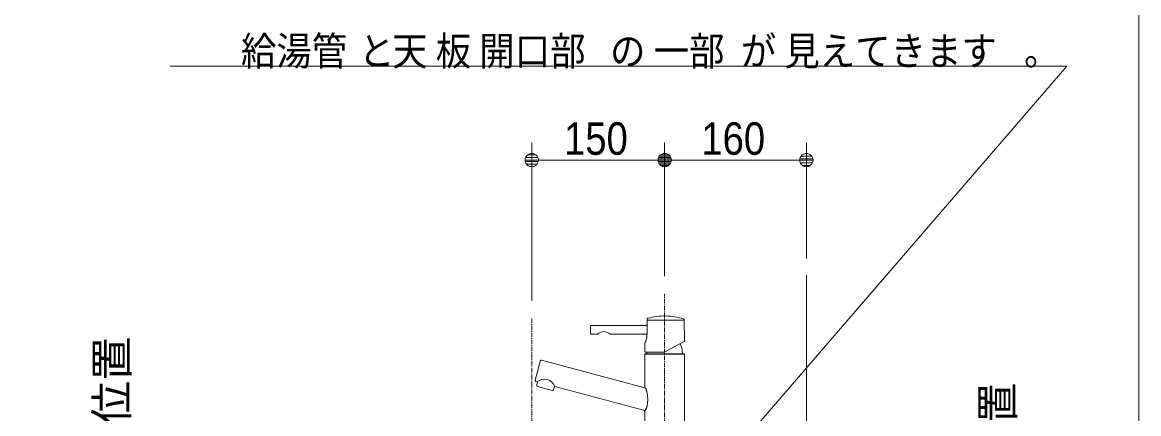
# Model space of a CAD drawing. Units: millimetres, scale not verified. Extents: x -6062 to 6062, y -3045 to 3045.
# Drawn here: x 953 to 2212, y -1226 to -784 of the extents above; entities that cross this region are included whole.
import ezdxf
from ezdxf.enums import TextEntityAlignment as Align

# ---------------------------------------------------------------- set-up
doc = ezdxf.new("R2010")
doc.units = ezdxf.units.MM
doc.header["$LTSCALE"] = 20
doc.linetypes.add('CHAIN1', pattern=[8, 5, -1, 1, -1])
for name, color, linetype, lineweight in [('0-0_1図面枠', 7, 'Continuous', 9), ('0-1_4給排水', 7, 'Continuous', 9), ('0-2_2寸法-2', 7, 'Continuous', 9), ('0-3_0', 7, 'Continuous', 9), ('0-4_2寸法-1', 7, 'Continuous', 9), ('0-6_5ボウル・キャビネット', 7, 'Continuous', 9), ('0-7_2寸法-3', 7, 'Continuous', 9)]:
    doc.layers.add(name, color=color, linetype=linetype, lineweight=lineweight)
doc.styles.add('ＭＳ ゴシック', font='')
doc.styles.add('ＭＳ Ｐゴシック', font='')
doc.styles.get('ＭＳ ゴシック').set_extended_font_data('MS Gothic')
doc.styles.get('ＭＳ Ｐゴシック').set_extended_font_data('MS PGothic')

# ---------------------------------------------------------------- blocks, each defined once
blk = doc.blocks.new('グループ-2')
at = {"layer": '0-0_1図面枠'}
blk.add_lwpolyline([(-80000, 55400), (80000, 55400), (80000, -55400), (-80000, -55400)], close=True, dxfattribs=at)
blk = doc.blocks.new('図面枠')
at = {"layer": '0-0_1図面枠'}
blk.add_blockref('グループ-2', (0, 0), dxfattribs=at)
blk = doc.blocks.new('グループ-5')
at = {"layer": '0-1_4給排水', "linetype": 'CHAIN1'}
blk.add_line((66300, -22380), (66300, -34020), dxfattribs=at)
blk = doc.blocks.new('_Dot')
at = {"layer": '0-3_0'}
for p, q in [((-10, 0), (-20, 0)), ((9.78, 2), (-9.78, 2)), ((7.99, 6), (-7.99, 6)), ((9.16, -3.98), (-9.16, -3.98)), ((6, -7.98), (-6, -7.98))]:
    blk.add_line(p, q, dxfattribs=at)
for points in [[(10, 0), (9.92, 1.25), (9.69, 2.49), (9.3, 3.68), (8.76, 4.82), (8.09, 5.88), (7.29, 6.85), (6.37, 7.71), (5.36, 8.44), (4.26, 9.05), (3.09, 9.51), (1.87, 9.82), (0.63, 9.98), (-0.63, 9.98), (-1.87, 9.82), (-3.09, 9.51), (-4.26, 9.05), (-5.36, 8.44), (-6.37, 7.71), (-7.29, 6.85), (-8.09, 5.88), (-8.76, 4.82), (-9.3, 3.68), (-9.69, 2.49), (-9.92, 1.25), (-10, 0), (0, 0)], [(-10, 0), (-9.92, -1.25), (-9.69, -2.49), (-9.3, -3.68), (-8.76, -4.82), (-8.09, -5.88), (-7.29, -6.85), (-6.37, -7.71), (-5.36, -8.44), (-4.26, -9.05), (-3.09, -9.51), (-1.87, -9.82), (-0.63, -9.98), (0.63, -9.98), (1.87, -9.82), (3.09, -9.51), (4.26, -9.05), (5.36, -8.44), (6.37, -7.71), (7.29, -6.85), (8.09, -5.88), (8.76, -4.82), (9.3, -3.68), (9.69, -2.49), (9.92, -1.25), (10, 0), (0, 0)]]:
    blk.add_lwpolyline(points, close=True, dxfattribs=at)
blk = doc.blocks.new('グループ-49')
at = {"layer": '0-1_4給排水', "linetype": 'CHAIN1'}
blk.add_line((69300, -26200), (69300, -21820), dxfattribs=at)
at = {"layer": '0-1_4給排水'}
for p, q in [((69738.7, -22415.3), (68906.7, -22415.3)), ((67625.5, -22555.3), (67625.5, -22715.3)), ((68905, -22535.3), (68902.3, -22733.2)), ((67645.5, -22735.3), (67782.6, -22735.3)), ((68068.3, -22735.3), (68902.2, -22735.3)), ((69300.9, -23134.2), (69740, -22900.7)), ((68848.7, -22945.1), (68848.7, -23115.3)), ((68868.7, -23135.3), (69296.2, -23135.3)), ((68895.1, -23180), (68899, -23135.3)), ((69704.9, -23180), (69698.5, -23106.5)), ((66494.7, -23330.8), (66375.7, -23775.1)), ((69750, -23186), (68850, -23186)), ((66432.9, -23916.8), (66757.5, -24003.7))]:
    blk.add_line(p, q, dxfattribs=at)
for points in [[(68906.7, -22392.1), (68906.7, -22415.3), (68905, -22535.3), (67645.5, -22535.3)], [(69745.3, -22891.7), (69738.7, -22415.3), (69738.7, -22406.5)], [(69750, -24856.1), (69750, -23186), (69744, -23180), (69300, -23180), (68856, -23180), (68850, -23186), (68850, -23941.2), (66519.2, -23316.6)], [(66389.8, -23799.6), (66423.6, -23808.7), (66430.4, -23810.5), (66411.7, -23880)], [(66794.2, -23982.5), (66812.9, -23913), (66819.6, -23914.8), (68850, -24458.8), (68850, -25387.6)], [(68847.5, -24458.1), (68850.4, -24457.9), (68853.7, -24456.8), (68857, -24454.9), (68860.3, -24452.2), (68863.6, -24448.6), (68866.9, -24444.3), (68870.3, -24439.1), (68873.6, -24433.1), (68877, -24426.3), (68880.3, -24418.7), (68883.7, -24410.3), (68887.1, -24401.1), (68890.4, -24391), (68893.7, -24380.5), (68896.8, -24369.8), (68899.6, -24359), (68902.3, -24348), (68904.7, -24336.9), (68907, -24325.7), (68909, -24314.3), (68910.8, -24302.8), (68912.4, -24291.1), (68913.8, -24279.3), (68914.9, -24267.3), (68915.9, -24255.2), (68916.7, -24243), (68917.2, -24230.6), (68917.5, -24218.1), (68917.7, -24205.5), (68917.6, -24193), (68917.3, -24180.5), (68916.8, -24168), (68916, -24155.5), (68915.1, -24143.1), (68913.9, -24130.7), (68912.6, -24118.3), (68911, -24105.9), (68909.2, -24093.6), (68907.2, -24081.3)], [(68907.2, -24081.3), (68905, -24069.1), (68902.5, -24056.8), (68899.9, -24044.6), (68897, -24032.4), (68894, -24020.7), (68891, -24009.7), (68888, -23999.6), (68885, -23990.3), (68881.9, -23981.7), (68878.8, -23974), (68875.7, -23967.1), (68872.6, -23961.1), (68869.4, -23955.8), (68866.2, -23951.3), (68863, -23947.7), (68859.8, -23944.8), (68856.6, -23942.8), (68853.3, -23941.6), (68850, -23941.2)]]:
    blk.add_lwpolyline(points, dxfattribs=at)
for centre, radius, start, end in [((68926.7, -22392.1), 20, 142.8192, 180), ((68926.7, -22392.1), 20, 105.63841, 142.8192), ((69298.7, -23721), 1400, 88.95973, 105.6384), ((69298.7, -23721), 1400, 72.28107, 88.95973), ((69718.7, -22406.5), 20, 36.14053, 72.28107), ((69718.7, -22406.5), 20, 0, 36.14053), ((67645.5, -22555.3), 20, 135, 180), ((67645.5, -22555.3), 20, 90, 135), ((67925.5, -22875.3), 200, 90, 135.573), ((67925.5, -22875.3), 200, 44.427, 90), ((67645.5, -22715.3), 20, 180, 225), ((67645.5, -22715.3), 20, 225, 270), ((68452.3, -22727.1), 450, 332.36262, 345.78827), ((68452.3, -22727.1), 450, 345.78827, 358.94747), ((69735.3, -22891.8), 10, 297.99996, 329.39786), ((69735.3, -22891.8), 10, 329.39786, 0.79576), ((68868.7, -22945.1), 20, 166.18131, 180), ((68868.7, -23115.3), 20, 180, 225), ((68868.7, -22945.1), 20, 152.36262, 166.18131), ((68868.7, -23115.3), 20, 225, 270), ((69296.2, -23125.3), 10, 270, 284.00001), ((69296.2, -23125.3), 10, 284.00001, 298.00001), ((69300, -23141.3), 400, 16.92348, 28.84696), ((69300, -23141.3), 400, 5, 16.92348), ((66514, -23336), 20, 120, 164.99998), ((66514, -23336), 20, 75.00002, 120), ((66395, -23780.3), 20, 165.00002, 210), ((66395, -23780.3), 20, 210, 254.99998), ((66440.7, -23887.8), 30, 165, 210), ((66440.7, -23887.8), 30, 210, 255), ((66584.6, -24000), 250, 75, 130.08079), ((66584.6, -24000), 250, 19.91921, 75), ((66765.3, -23974.8), 30, 255, 300), ((66765.3, -23974.8), 30, 300, 345)]:
    blk.add_arc(centre, radius, start, end, dxfattribs=at)

msp = doc.modelspace()

# ---------------------------------------------------------------- linework, layer by layer
at = {"layer": '0-4_2寸法-1'}
for p, q in [((1527.5, -1099), (1527.5, -920)), ((1677.5, -1071), (1677.5, -920)), ((1677.5, -1071), (1677.5, -920)), ((1837.5, -1051), (1837.5, -920)), ((1542.51, -940), (1662.49, -940)), ((1822.49, -940), (1692.51, -940))]:
    msp.add_line(p, q, dxfattribs=at)
at = {"layer": '0-6_5ボウル・キャビネット'}
msp.add_lwpolyline([(1837.5, -1070), (1837.5, -2070), (1237.5, -2070)], dxfattribs=at)
at = {"layer": '0-7_2寸法-3'}
msp.add_lwpolyline([(1677.5, -1360.7), (2131.41, -834), (1119.41, -834)], dxfattribs=at)

# ---------------------------------------------------------------- block references
at = {"layer": '0-0_1図面枠', "xscale": 0.05, "yscale": 0.05}
msp.add_blockref('図面枠', (-1787.5, 0), dxfattribs=at)
at = {"layer": '0-1_4給排水', "xscale": 0.05, "yscale": 0.05}
for name in ['グループ-49', 'グループ-5']:
    msp.add_blockref(name, (-1787.5, 0), dxfattribs=at)
at = {"layer": '0-4_2寸法-1', "xscale": 0.7503418, "yscale": 0.7503418, "rotation": 180}
for p in [(1527.5, -940), (1677.5, -940)]:
    msp.add_blockref('_Dot', p, dxfattribs=at)
at = {"layer": '0-4_2寸法-1', "xscale": 0.7503418, "yscale": 0.7503418}
for p in [(1677.5, -940), (1837.5, -940)]:
    msp.add_blockref('_Dot', p, dxfattribs=at)

# ---------------------------------------------------------------- texts
at = {"layer": '0-2_2寸法-2', "style": 'ＭＳ Ｐゴシック'}
msp.add_text('本体取付位置', height=36.66, rotation=90, dxfattribs=at).set_placement((1082.81, -1439.39), align=Align.BOTTOM_LEFT)
at = {"layer": '0-2_2寸法-2', "style": 'ＭＳ Ｐゴシック', "width": 0.9}
msp.add_text('Pトラップ排水位置', height=36.66, rotation=90, dxfattribs=at).set_placement((2082.52, -1580.42), align=Align.BOTTOM_LEFT)
at = {"layer": '0-4_2寸法-1', "style": 'ＭＳ Ｐゴシック', "width": 0.9}
for s, p in [('150', (1563.89, -944.96)), ('160', (1718.89, -944.96))]:
    msp.add_text(s, height=36.66, dxfattribs=at).set_placement(p, align=Align.BOTTOM_LEFT)
at = {"layer": '0-7_2寸法-3', "style": 'ＭＳ ゴシック', "width": 0.9}
for s, p in [('\u3000\u3000給湯管', (1119.41, -842.78)), ('と', (1332.31, -842.78)), ('天', (1369.96, -842.78)), ('板', (1419.14, -842.78)), ('開口部', (1468.33, -842.78)), ('の', (1615.88, -842.78)), ('一部', (1665.06, -842.78)), ('が', (1763.43, -842.78)), ('見えてきます', (1812.61, -842.78)), ('。', (2083.12, -842.78))]:
    msp.add_text(s, height=32.55, dxfattribs=at).set_placement(p, align=Align.BOTTOM_LEFT)

doc.saveas('drawing.dxf')
